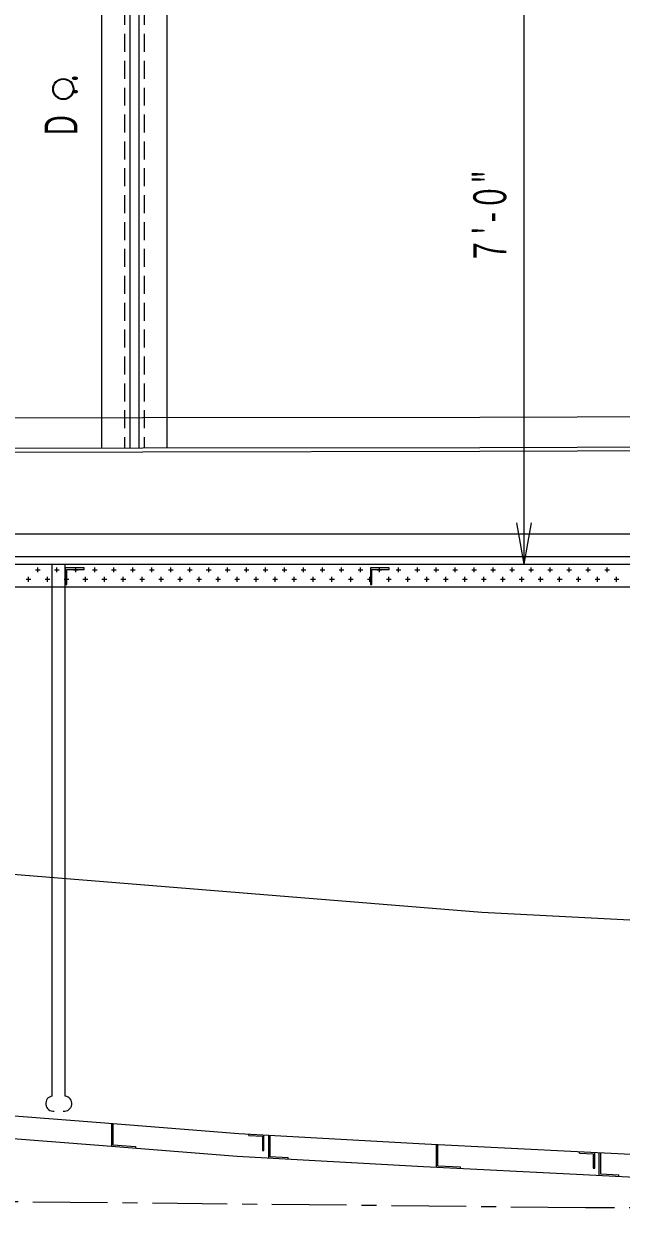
# Model space of a CAD drawing. Units: millimetres, scale not verified. Extents: x -28714 to 28714, y -20310 to 20310.
# Drawn here: x -6490 to -4490, y -14435 to -10466 of the extents above; entities that cross this region are included whole.
import ezdxf
from ezdxf.enums import TextEntityAlignment as Align

# ---------------------------------------------------------------- set-up
doc = ezdxf.new("R2010")
doc.units = ezdxf.units.MM
doc.header["$LTSCALE"] = 50
doc.linetypes.add('CHAIN1', pattern=[8, 5, -1, 1, -1])
doc.linetypes.add('DASHED1', pattern=[1.8, 1.2, -0.6])
doc.layers.add('0-0_0', color=3, linetype='Continuous', lineweight=18)
doc.layers.add('0-2_寸法', color=2, linetype='Continuous', lineweight=18)
doc.styles.add('ＭＳ ゴシック', font='')
doc.styles.get('ＭＳ ゴシック').set_extended_font_data('MS Gothic')

msp = doc.modelspace()

# ---------------------------------------------------------------- linework, layer by layer
at = {"layer": '0-0_0'}
for p, q in [((-6229.15, -10230.2), (-6229.15, -11886.17)), ((-6135.17, -10230.2), (-6135.17, -11886.08)), ((-6104.69, -10230.2), (-6104.69, -11886.05)), ((-6010.71, -10230.2), (-6010.71, -11885.95)), ((-8438.59, -12173.3), (-1361.73, -12173.3)), ((-8438.59, -12249.5), (-1285.53, -12249.5)), ((-8413.19, -12274.9), (-1260.13, -12274.9)), ((-6450.15, -12294.25), (-6434.28, -12294.25)), ((-6442.22, -12302.19), (-6442.22, -12286.32)), ((-6394.06, -14055.86), (-6394.06, -12274.9)), ((-6386.65, -12294.25), (-6370.78, -12294.25)), ((-6378.72, -12302.19), (-6378.72, -12286.32)), ((-6350.88, -14055.86), (-6350.88, -12274.9)), ((-6323.15, -12294.25), (-6307.28, -12294.25)), ((-6315.22, -12302.19), (-6315.22, -12286.32)), ((-6259.65, -12294.25), (-6243.78, -12294.25)), ((-6251.72, -12302.19), (-6251.72, -12286.32)), ((-6196.15, -12294.25), (-6180.28, -12294.25)), ((-6188.22, -12302.19), (-6188.22, -12286.32)), ((-6132.65, -12294.25), (-6116.78, -12294.25)), ((-6124.72, -12302.19), (-6124.72, -12286.32)), ((-6069.15, -12294.25), (-6053.28, -12294.25)), ((-6061.22, -12302.19), (-6061.22, -12286.32)), ((-6005.65, -12294.25), (-5989.78, -12294.25)), ((-5997.72, -12302.19), (-5997.72, -12286.32)), ((-5942.15, -12294.25), (-5926.28, -12294.25)), ((-5934.22, -12302.19), (-5934.22, -12286.32)), ((-5878.65, -12294.25), (-5862.78, -12294.25)), ((-5870.72, -12302.19), (-5870.72, -12286.32)), ((-5815.15, -12294.25), (-5799.28, -12294.25)), ((-5807.22, -12302.19), (-5807.22, -12286.32)), ((-5751.65, -12294.25), (-5735.78, -12294.25)), ((-5743.72, -12302.19), (-5743.72, -12286.32)), ((-5688.15, -12294.25), (-5672.28, -12294.25)), ((-5680.22, -12302.19), (-5680.22, -12286.32)), ((-5624.65, -12294.25), (-5608.78, -12294.25)), ((-5616.72, -12302.19), (-5616.72, -12286.32)), ((-5561.15, -12294.25), (-5545.28, -12294.25)), ((-5553.22, -12302.19), (-5553.22, -12286.32)), ((-5497.65, -12294.25), (-5481.78, -12294.25)), ((-5489.72, -12302.19), (-5489.72, -12286.32)), ((-5434.15, -12294.25), (-5418.28, -12294.25)), ((-5426.22, -12302.19), (-5426.22, -12286.32)), ((-5370.65, -12294.25), (-5354.78, -12294.25)), ((-5362.72, -12302.19), (-5362.72, -12286.32)), ((-5307.15, -12294.25), (-5291.28, -12294.25)), ((-5299.22, -12302.19), (-5299.22, -12286.32)), ((-5243.65, -12294.25), (-5227.78, -12294.25)), ((-5235.72, -12302.19), (-5235.72, -12286.32)), ((-5180.15, -12294.25), (-5164.28, -12294.25)), ((-5172.22, -12302.19), (-5172.22, -12286.32)), ((-5116.65, -12294.25), (-5100.78, -12294.25)), ((-5108.72, -12302.19), (-5108.72, -12286.32)), ((-5053.15, -12294.25), (-5037.28, -12294.25)), ((-5045.22, -12302.19), (-5045.22, -12286.32)), ((-4989.65, -12294.25), (-4973.78, -12294.25)), ((-4981.72, -12302.19), (-4981.72, -12286.32)), ((-4926.15, -12294.25), (-4910.28, -12294.25)), ((-4918.22, -12302.19), (-4918.22, -12286.32)), ((-4862.65, -12294.25), (-4846.78, -12294.25)), ((-4854.72, -12302.19), (-4854.72, -12286.32)), ((-4799.15, -12294.25), (-4783.28, -12294.25)), ((-4791.22, -12302.19), (-4791.22, -12286.32)), ((-4735.65, -12294.25), (-4719.78, -12294.25)), ((-4727.72, -12302.19), (-4727.72, -12286.32)), ((-4672.15, -12294.25), (-4656.28, -12294.25)), ((-4664.22, -12302.19), (-4664.22, -12286.32)), ((-4608.65, -12294.25), (-4592.78, -12294.25)), ((-4600.72, -12302.19), (-4600.72, -12286.32)), ((-4545.15, -12294.25), (-4529.28, -12294.25)), ((-4537.22, -12302.19), (-4537.22, -12286.32)), ((-6481.9, -12326), (-6466.03, -12326)), ((-6473.97, -12333.94), (-6473.97, -12318.07)), ((-6418.4, -12326), (-6402.53, -12326)), ((-6410.47, -12333.94), (-6410.47, -12318.07)), ((-6354.9, -12326), (-6339.03, -12326)), ((-6346.97, -12333.94), (-6346.97, -12318.07)), ((-6291.4, -12326), (-6275.53, -12326)), ((-6283.47, -12333.94), (-6283.47, -12318.07)), ((-6227.9, -12326), (-6212.03, -12326)), ((-6219.97, -12333.94), (-6219.97, -12318.07)), ((-6164.4, -12326), (-6148.53, -12326)), ((-6156.47, -12333.94), (-6156.47, -12318.07)), ((-6100.9, -12326), (-6085.03, -12326)), ((-6092.97, -12333.94), (-6092.97, -12318.07)), ((-6037.4, -12326), (-6021.53, -12326)), ((-6029.47, -12333.94), (-6029.47, -12318.07)), ((-5973.9, -12326), (-5958.03, -12326)), ((-5965.97, -12333.94), (-5965.97, -12318.07)), ((-5910.4, -12326), (-5894.53, -12326)), ((-5902.47, -12333.94), (-5902.47, -12318.07)), ((-5846.9, -12326), (-5831.03, -12326)), ((-5838.97, -12333.94), (-5838.97, -12318.07)), ((-5783.4, -12326), (-5767.53, -12326)), ((-5775.47, -12333.94), (-5775.47, -12318.07)), ((-5719.9, -12326), (-5704.03, -12326)), ((-5711.97, -12333.94), (-5711.97, -12318.07)), ((-5656.4, -12326), (-5640.53, -12326)), ((-5648.47, -12333.94), (-5648.47, -12318.07)), ((-5592.9, -12326), (-5577.03, -12326)), ((-5584.97, -12333.94), (-5584.97, -12318.07)), ((-5529.4, -12326), (-5513.53, -12326)), ((-5521.47, -12333.94), (-5521.47, -12318.07)), ((-5465.9, -12326), (-5450.03, -12326)), ((-5457.97, -12333.94), (-5457.97, -12318.07)), ((-5402.4, -12326), (-5386.53, -12326)), ((-5394.47, -12333.94), (-5394.47, -12318.07)), ((-5338.9, -12326), (-5323.03, -12326)), ((-5330.97, -12333.94), (-5330.97, -12318.07)), ((-5275.4, -12326), (-5259.53, -12326)), ((-5267.47, -12333.94), (-5267.47, -12318.07)), ((-5211.9, -12326), (-5196.03, -12326)), ((-5203.97, -12333.94), (-5203.97, -12318.07)), ((-5148.4, -12326), (-5132.53, -12326)), ((-5140.47, -12333.94), (-5140.47, -12318.07)), ((-5084.9, -12326), (-5069.03, -12326)), ((-5076.97, -12333.94), (-5076.97, -12318.07)), ((-5021.4, -12326), (-5005.53, -12326)), ((-5013.47, -12333.94), (-5013.47, -12318.07)), ((-4957.9, -12326), (-4942.03, -12326)), ((-4949.97, -12333.94), (-4949.97, -12318.07)), ((-4894.4, -12326), (-4878.53, -12326)), ((-4886.47, -12333.94), (-4886.47, -12318.07)), ((-4830.9, -12326), (-4815.03, -12326)), ((-4822.97, -12333.94), (-4822.97, -12318.07)), ((-4767.4, -12326), (-4751.53, -12326)), ((-4759.47, -12333.94), (-4759.47, -12318.07)), ((-4703.9, -12326), (-4688.03, -12326)), ((-4695.97, -12333.94), (-4695.97, -12318.07)), ((-4640.4, -12326), (-4624.53, -12326)), ((-4632.47, -12333.94), (-4632.47, -12318.07)), ((-4576.9, -12326), (-4561.03, -12326)), ((-4568.97, -12333.94), (-4568.97, -12318.07)), ((-4513.4, -12326), (-4497.53, -12326)), ((-4505.47, -12333.94), (-4505.47, -12318.07)), ((-8400.49, -12351.1), (-1183.93, -12351.1)), ((-6442.22, -12351.1), (-6442.22, -12349.82)), ((-6378.72, -12351.1), (-6378.72, -12349.82)), ((-6315.22, -12351.1), (-6315.22, -12349.82)), ((-6251.72, -12351.1), (-6251.72, -12349.82)), ((-6188.22, -12351.1), (-6188.22, -12349.82)), ((-6124.72, -12351.1), (-6124.72, -12349.82)), ((-6061.22, -12351.1), (-6061.22, -12349.82)), ((-5997.72, -12351.1), (-5997.72, -12349.82)), ((-5934.22, -12351.1), (-5934.22, -12349.82)), ((-5870.72, -12351.1), (-5870.72, -12349.82)), ((-5807.22, -12351.1), (-5807.22, -12349.82)), ((-5743.72, -12351.1), (-5743.72, -12349.82)), ((-5680.22, -12351.1), (-5680.22, -12349.82)), ((-5616.72, -12351.1), (-5616.72, -12349.82)), ((-5553.22, -12351.1), (-5553.22, -12349.82)), ((-5489.72, -12351.1), (-5489.72, -12349.82)), ((-5426.22, -12351.1), (-5426.22, -12349.82)), ((-5362.72, -12351.1), (-5362.72, -12349.82)), ((-5299.22, -12351.1), (-5299.22, -12349.82)), ((-5235.72, -12351.1), (-5235.72, -12349.82)), ((-5172.22, -12351.1), (-5172.22, -12349.82)), ((-5108.72, -12351.1), (-5108.72, -12349.82)), ((-5045.22, -12351.1), (-5045.22, -12349.82)), ((-4981.72, -12351.1), (-4981.72, -12349.82)), ((-4918.22, -12351.1), (-4918.22, -12349.82)), ((-4854.72, -12351.1), (-4854.72, -12349.82)), ((-4791.22, -12351.1), (-4791.22, -12349.82)), ((-4727.72, -12351.1), (-4727.72, -12349.82)), ((-4664.22, -12351.1), (-4664.22, -12349.82)), ((-4600.72, -12351.1), (-4600.72, -12349.82)), ((-4537.22, -12351.1), (-4537.22, -12349.82)), ((-6196.54, -14147.49), (-6196.54, -14223.92)), ((-5735.86, -14187.65), (-5735.86, -14182.57)), ((-5685.59, -14238.38), (-5685.59, -14185.41)), ((-5670.57, -14186.26), (-5670.57, -14262.59)), ((-5690.67, -14238.38), (-5685.59, -14238.38)), ((-5109.69, -14217.76), (-5109.69, -14294.06)), ((-4629.57, -14246.85), (-4629.57, -14241.76)), ((-4578.39, -14297.14), (-4578.39, -14244.32)), ((-4564.27, -14245.02), (-4564.27, -14321.32)), ((-5604.2, -14266.34), (-5604.2, -14261.25)), ((-4583.47, -14297.14), (-4578.39, -14297.14)), ((-4497.91, -14324.64), (-4497.91, -14319.55))]:
    msp.add_line(p, q, dxfattribs=at)
at = {"layer": '0-0_0', "color": 1, "linetype": 'DASHED1'}
for p, q in [((-6152.95, -10230.2), (-6152.95, -11886.1)), ((-6086.91, -10230.2), (-6086.91, -11886.03))]:
    msp.add_line(p, q, dxfattribs=at)
at = {"layer": '0-0_0'}
for points in [[(-15677.73, -11060.65), (-15455.04, -11113.72), (-15096.06, -11196.46), (-14661.94, -11278.57), (-13950.47, -11393.04), (-13224.14, -11498.19), (-12295.86, -11609.84), (-11504.78, -11669.85), (-10080.93, -11748.01), (-8900.33, -11777.76), (-7811.5, -11786.01), (-6090.78, -11784.37), (-4963.17, -11782.68), (-3007.55, -11776.15), (-1902.3, -11774.72), (-925.63, -11766.85), (396.1, -11761.17), (1666.83, -11749.83), (2984.63, -11749.14), (3912.77, -11748.71), (5869.89, -11750.3), (9407.07, -11722.57)], [(-15704.23, -11171.84), (-15481.12, -11225.01), (-15119.53, -11308.35), (-14681.64, -11391.17), (-13967.74, -11506.04), (-13239.16, -11611.51), (-12307.01, -11723.62), (-11512.23, -11783.91), (-10085.5, -11862.23), (-8902.2, -11892.05), (-7811.88, -11900.31), (-6090.67, -11898.67), (-4962.9, -11896.98), (-3007.28, -11890.45), (-1901.77, -11889.02), (-924.92, -11881.15), (396.85, -11875.47), (1667.37, -11864.13), (2984.69, -11863.44), (3912.75, -11863.01), (5870.29, -11864.6), (9409.3, -11836.86)], [(-15701.29, -11159.49), (-15478.22, -11212.64), (-15116.92, -11295.92), (-14679.45, -11378.66), (-13965.82, -11493.48), (-13237.49, -11598.92), (-12305.77, -11710.98), (-11511.4, -11771.24), (-10084.99, -11849.54), (-8901.99, -11879.35), (-7811.84, -11887.61), (-6090.69, -11885.97), (-4962.93, -11884.28), (-3007.31, -11877.75), (-1901.83, -11876.32), (-925, -11868.45), (396.77, -11862.77), (1667.31, -11851.43), (2984.69, -11850.74), (3912.75, -11850.31), (5870.25, -11851.9), (9409.06, -11824.16)], [(-16727.21, -11200.4), (-15704.23, -11592.59), (-14508.76, -11972.4), (-13567.41, -12217.31), (-12531.28, -12455.69), (-12323.33, -12503.53), (-10515.1, -12827.39), (-9035.39, -13038.81), (-8141.54, -13145.79), (-6746.95, -13295.1), (-4955.97, -13439.89), (-3662.94, -13507.1), (-1969.87, -13568.22), (-1201.03, -13581.57), (61.25, -13610.86)], [(-12290.87, -13307.64), (-11303.86, -13528.48), (-10684.43, -13639.74), (-10098.61, -13731.56), (-9554.18, -13814.35), (-9077.31, -13867), (-8508.63, -13935.55), (-7964.29, -13991.65), (-7327.16, -14059.61), (-6232.47, -14144.69), (-5770.13, -14180.63), (-5147.25, -14215.89), (-4613.48, -14242.56), (-4027.62, -14271.85), (-3566.88, -14290.76), (-2933.11, -14309.2), (-1815.33, -14341.73), (-1375.14, -14341.73), (-718.26, -14358.55), (307.86, -14358.55)], [(-12307.01, -13382.12), (-11318.92, -13603.2), (-10697.07, -13714.89), (-10110.23, -13806.87), (-9564.09, -13889.91), (-9086.05, -13942.7), (-8517.1, -14011.28), (-7972.24, -14067.43), (-7334.16, -14135.5), (-6238.38, -14220.66), (-5775.23, -14256.66), (-5151.31, -14291.98), (-4617.28, -14318.67), (-4031.09, -14347.97), (-3569.55, -14366.91), (-2935.32, -14385.37), (-1816.43, -14417.93), (-1376.12, -14417.93), (-719.23, -14434.75), (307.44, -14434.75)], [(-6191.46, -14147.88), (-6191.46, -14219.22), (-6115.49, -14225.12), (-6115.49, -14230.22)], [(-5735.86, -14187.65), (-5690.67, -14190.21), (-5690.67, -14238.38)], [(-5665.49, -14186.26), (-5665.49, -14257.78), (-5604.2, -14261.25)], [(-5104.61, -14218.02), (-5104.61, -14289.23), (-5028.65, -14293.02), (-5028.65, -14298.32)], [(-4629.57, -14246.85), (-4583.47, -14249.15), (-4583.47, -14297.14)], [(-4559.19, -14245.02), (-4559.19, -14316.49), (-4497.91, -14319.55)]]:
    msp.add_lwpolyline(points, dxfattribs=at)
for points in [[(-6345.8, -12343.41), (-6345.8, -12292.68), (-6287.38, -12292.68), (-6287.38, -12287.6), (-6350.88, -12287.6), (-6350.88, -12343.41)], [(-5324.44, -12343.41), (-5324.44, -12292.68), (-5266.02, -12292.68), (-5266.02, -12287.6), (-5329.52, -12287.6), (-5329.52, -12343.41)]]:
    msp.add_lwpolyline(points, close=True, dxfattribs=at)
at = {"layer": '0-0_0', "color": 4, "linetype": 'CHAIN1'}
msp.add_lwpolyline([(-912.75, -14429.79), (-4608.92, -14429.79), (-6518, -14409.78), (-9580.17, -14311.35), (-12340.41, -14138.84), (-14552.31, -13924.87), (-15566.91, -13800.55), (-16460.42, -13657.34)], dxfattribs=at)
at = {"layer": '0-0_0'}
for centre, start, end in [((-6390.86, -14080.95), 97.26956, 277.26956), ((-6354.08, -14080.95), 262.73044, 82.73044)]:
    msp.add_arc(centre, 25.29, start, end, dxfattribs=at)
at = {"layer": '0-2_寸法'}
for q in [(-4814.61, -10141.3), (-4838.93, -12137.03), (-4790.3, -12137.03)]:
    msp.add_line((-4814.61, -12274.9), q, dxfattribs=at)
for radius in [35.31, 32.77]:
    msp.add_circle((-6357.46, -10685.01), radius, dxfattribs=at)

# ---------------------------------------------------------------- texts
at = {"layer": '0-2_寸法', "style": 'ＭＳ ゴシック', "width": 0.6}
for s, p in [('Ｄ ..', (-6276.86, -10850.92)), ('７\'-０"', (-4841.78, -11271.23))]:
    msp.add_text(s, height=110, rotation=90, dxfattribs=at).set_placement(p, align=Align.BOTTOM_LEFT)

doc.saveas('drawing.dxf')
